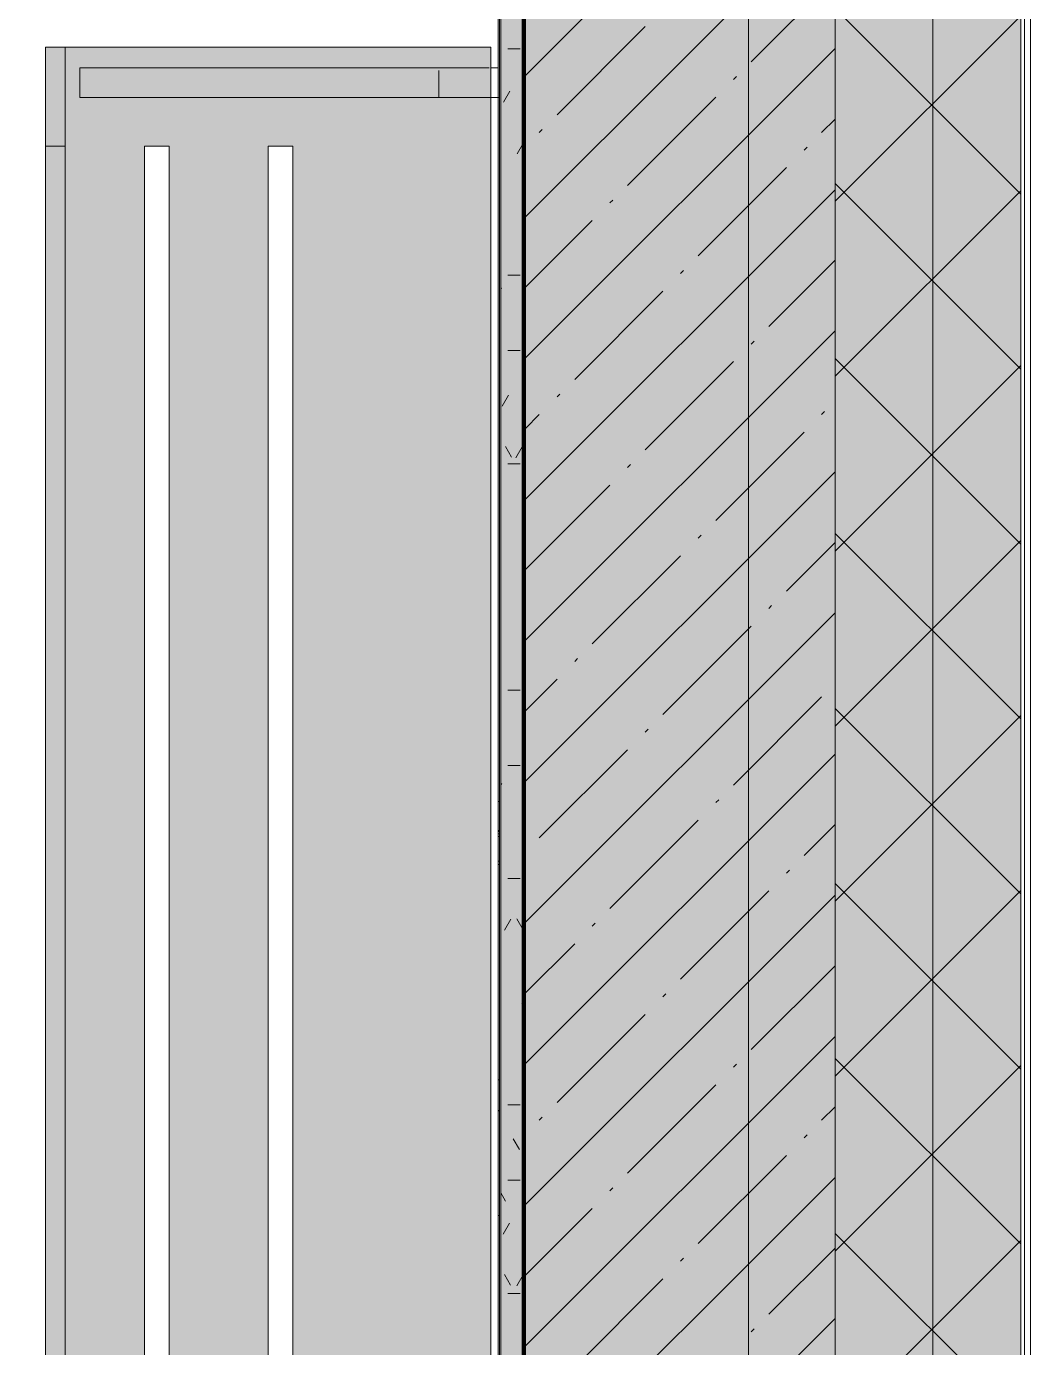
# Model space of a CAD drawing. Header units: millimetres. Extents: x -3817 to 677485, y -22715 to 103890.
# Drawn here: x 676502 to 677313, y 3417 to 4485 of the extents above; entities that cross this region are included whole.
import ezdxf

# ---------------------------------------------------------------- set-up
doc = ezdxf.new("R2010")
doc.units = ezdxf.units.MM
doc.layers.add('PDF _Геометрия', color=7, linetype='Continuous', true_color=0x1d1d1d)
doc.layers.add('PDF _Сплошная заливка', color=7, linetype='Continuous', true_color=0xffffff)

msp = doc.modelspace()

# ---------------------------------------------------------------- hatches: boundary and pattern name
at = {"layer": 'PDF _Сплошная заливка', "transparency": 33554559}
h = msp.add_hatch(color=256, dxfattribs=at)
h.paths.add_polyline_path([(677155.5, 1625.9), (677305.5, 1625.9), (677305.5, 9575.9), (677155.5, 9575.9), (677155.5, 1775.9)], flags=0)
h.paths.add_polyline_path([(677155.5, 10775.9), (677305.5, 10775.9), (677305.5, 12695.9), (677155.5, 12695.9), (677155.5, 11170.7)], flags=0)
h.paths.add_polyline_path([(677155.5, 14995.9), (677305.5, 14995.9), (677305.5, 23275.9), (677155.5, 23275.9), (677155.5, 15280.9)], flags=0)
at = {"layer": 'PDF _Сплошная заливка', "true_color": 0xeae6de, "transparency": 33554559}
h = msp.add_hatch(color=254, dxfattribs=at)
h.paths.add_polyline_path([(676517.6, 2397.7), (676877.5, 2397.7), (676877.5, 4468), (676517.6, 4468), (676517.6, 2950.4)], flags=0)
h.paths.add_polyline_path([(676617.6, 2477.7), (676597.6, 2477.7), (676597.6, 4388), (676617.6, 4388), (676617.6, 2950.4)], flags=0)
h.paths.add_polyline_path([(676697.6, 2477.7), (676697.6, 4388), (676717.6, 4388), (676717.6, 2477.7)], flags=0)

# ---------------------------------------------------------------- linework, layer by layer
at = {"layer": 'PDF _Геометрия', "color": 9, "lineweight": 9, "true_color": 0xc0c0c0}
for points in [[(676935.5, 12235.9), (676935.5, 10775.9), (676905.6, 10775.9), (676905.6, 10755.9), (677103.5, 10755.9), (677103.5, 10775.9), (676955.5, 10775.9), (677155.5, 10775.9), (677313.5, 10775.9), (677313.5, 9575.9), (677155.5, 9575.9), (677155.5, 1775.9), (676905.5, 1775.9), (675805.5, 1775.9), (675805.5, 2025.9), (676905.5, 2025.9), (676905.5, 9575.9), (676905.5, 2025.9), (676885.5, 2025.9), (661846.5, 2025.9), (661905.5, 2025.9)], [(676885.5, 9575.9), (676885.5, 2045.9), (661846.5, 2045.9)], [(676883.5, 3404), (676883.5, 3417.8), (676883.5, 3431.5), (676883.5, 3445.1), (676883.5, 3458.8), (676883.5, 3472.7), (676883.5, 3486.8), (676883.5, 3501.2), (676883.5, 3515.7), (676883.5, 3530.1), (676883.5, 3544.1), (676883.5, 3557.7), (676883.5, 3570.4), (676883.5, 3582.2), (676883.5, 3593.4), (676883.5, 3603.9), (676883.5, 3614.2), (676883.5, 3624.4), (676883.5, 3634.7), (676883.5, 3645.3), (676883.5, 3656.3), (676883.5, 3668.1), (676883.5, 3680.5), (676883.5, 3693.4), (676883.5, 3706.2), (676883.5, 3718.7), (676883.5, 3730.5), (676883.5, 3741.7), (676883.5, 3752.5), (676883.5, 3763.3), (676883.5, 3774.5), (676883.5, 3786.2), (676883.5, 3798.7), (676883.5, 3811.9), (676883.5, 3825.6), (676883.5, 3839.8), (676883.5, 3854.3), (676883.5, 3869.1), (676883.5, 3884.2), (676883.5, 3899.6), (676883.5, 3915.5), (676883.5, 3932.1), (676883.5, 3949.5), (676883.5, 3967.9), (676883.5, 3987.3), (676883.5, 4008), (676883.5, 4030.2), (676883.5, 4054.2), (676883.5, 4080.4), (676883.5, 4109), (676883.5, 4140.4), (676883.5, 4174.8), (676883.5, 4212.6), (676883.5, 4326.6), (676883.5, 4431.1), (676883.5, 4526.3)], [(676884.5, 4526.3), (676884.5, 4431.1), (676884.5, 4326.6), (676884.5, 4212.6), (676884.5, 4174.8), (676884.5, 4140.4), (676884.5, 4109), (676884.5, 4080.4), (676884.5, 4054.2), (676884.5, 4030.2), (676884.5, 4008), (676884.5, 3987.3), (676884.5, 3967.9), (676884.5, 3949.5), (676884.5, 3932.1), (676884.5, 3915.5), (676884.5, 3899.6), (676884.5, 3884.2), (676884.5, 3869.1), (676884.5, 3854.3), (676884.5, 3839.8), (676884.5, 3825.6), (676884.5, 3811.9), (676884.5, 3798.7), (676884.5, 3786.2), (676884.5, 3774.5), (676884.5, 3763.3), (676884.5, 3752.5), (676884.5, 3741.7), (676884.5, 3730.5), (676884.5, 3718.7), (676884.5, 3706.2), (676884.5, 3693.4), (676884.5, 3680.5), (676884.5, 3668.1), (676884.5, 3656.3), (676884.5, 3645.3), (676884.5, 3634.7), (676884.5, 3624.4), (676884.5, 3614.2), (676884.5, 3603.9), (676884.5, 3593.4), (676884.5, 3582.2), (676884.5, 3570.4), (676884.5, 3557.7), (676884.5, 3544.1), (676884.5, 3530.1), (676884.5, 3515.7), (676884.5, 3501.2), (676884.5, 3486.8), (676884.5, 3472.7), (676884.5, 3458.8), (676884.5, 3445.1), (676884.5, 3431.5), (676884.5, 3417.8), (676884.5, 3404)], [(676883.5, 4495.7), (676883.5, 4459), (676883.5, 4425.6), (676883.5, 4396.1), (676883.5, 4413.1), (676883.5, 4428.4), (676883.5, 4442.3), (676883.5, 4455), (676883.5, 4466.7), (676883.5, 4477.5), (676883.5, 4487.7)], [(676884.5, 4487.7), (676884.5, 4477.5), (676884.5, 4466.7), (676884.5, 4455), (676884.5, 4442.3), (676884.5, 4428.4), (676884.5, 4413.1), (676884.5, 4396.1), (676884.5, 4425.6), (676884.5, 4459), (676884.5, 4495.7)], [(676883.5, 4486), (676883.5, 4470.8), (676883.5, 4451.3), (676883.5, 4426.6), (676883.5, 4396.1), (676883.5, 4383), (676883.5, 4365.3), (676883.5, 4345), (676883.5, 4323.6), (676883.5, 4302.7), (676883.5, 4283), (676883.5, 4264.1), (676883.5, 4246), (676883.5, 4228.3), (676883.5, 4210.9), (676883.5, 4193.6), (676883.5, 4176.3), (676883.5, 4158.9), (676883.5, 4141.7), (676883.5, 4124.7), (676883.5, 4108), (676883.5, 4091.6), (676883.5, 4075.8), (676883.5, 4060.3), (676883.5, 4045.3), (676883.5, 4030.4), (676883.5, 4015.7), (676883.5, 4001), (676883.5, 3986.1), (676883.5, 3971), (676883.5, 3955.6), (676883.5, 3939.9), (676883.5, 3923.9), (676883.5, 3907.8), (676883.5, 3891.4), (676883.5, 3875), (676883.5, 3858.4)], [(676884.5, 3858.4), (676884.5, 3875), (676884.5, 3891.4), (676884.5, 3907.8), (676884.5, 3923.9), (676884.5, 3939.9), (676884.5, 3955.6), (676884.5, 3971), (676884.5, 3986.1), (676884.5, 4001), (676884.5, 4015.7), (676884.5, 4030.4), (676884.5, 4045.3), (676884.5, 4060.3), (676884.5, 4075.8), (676884.5, 4091.6), (676884.5, 4108), (676884.5, 4124.7), (676884.5, 4141.7), (676884.5, 4158.9), (676884.5, 4176.3), (676884.5, 4193.6), (676884.5, 4210.9), (676884.5, 4228.3), (676884.5, 4246), (676884.5, 4264.1), (676884.5, 4283), (676884.5, 4302.7), (676884.5, 4323.6), (676884.5, 4345), (676884.5, 4365.3), (676884.5, 4383), (676884.5, 4396.1), (676884.5, 4426.6), (676884.5, 4451.3), (676884.5, 4470.8), (676884.5, 4486)], [(676883.5, 4473.1), (676883.5, 4470.7), (676883.5, 4468), (676883.5, 4464.9), (676883.5, 4461.3), (676883.5, 4457.5), (676883.5, 4453.3), (676883.5, 4448.9), (676883.5, 4444.2), (676883.5, 4439.4), (676883.5, 4434.5), (676883.5, 4429.6), (676883.5, 4424.8), (676883.5, 4420.2), (676883.5, 4415.7), (676883.5, 4411.4), (676883.5, 4407.3), (676883.5, 4403.4), (676883.5, 4399.6), (676883.5, 4395.9), (676883.5, 4392.4), (676883.5, 4388.9), (676883.5, 4385.5), (676883.5, 4382.2), (676883.5, 4379), (676883.5, 4376), (676883.5, 4373.2), (676883.5, 4370.8)], [(676883.5, 4366.8), (676883.5, 4369), (676883.5, 4371.5), (676883.5, 4374.3), (676883.5, 4377.4), (676883.5, 4380.5), (676883.5, 4383.8), (676883.5, 4387.1), (676883.5, 4390.6), (676883.5, 4394.2), (676883.5, 4397.9), (676883.5, 4401.8), (676883.5, 4405.9), (676883.5, 4410.2), (676883.5, 4414.7), (676883.5, 4419.3), (676883.5, 4424.2), (676883.5, 4429.1), (676883.5, 4434), (676883.5, 4438.9), (676883.5, 4443.6), (676883.5, 4448.1), (676883.5, 4452.3), (676883.5, 4456.2), (676883.5, 4459.8), (676883.5, 4463), (676883.5, 4465.9), (676883.5, 4468.3)], [(676884.5, 4370.8), (676884.5, 4373.2), (676884.5, 4376), (676884.5, 4379), (676884.5, 4382.2), (676884.5, 4385.5), (676884.5, 4388.9), (676884.5, 4392.4), (676884.5, 4395.9), (676884.5, 4399.6), (676884.5, 4403.4), (676884.5, 4407.3), (676884.5, 4411.4), (676884.5, 4415.7), (676884.5, 4420.2), (676884.5, 4424.8), (676884.5, 4429.6), (676884.5, 4434.5), (676884.5, 4439.4), (676884.5, 4444.2), (676884.5, 4448.9), (676884.5, 4453.3), (676884.5, 4457.5), (676884.5, 4461.3), (676884.5, 4464.9), (676884.5, 4468), (676884.5, 4470.7), (676884.5, 4473.1)], [(676884.5, 4468.3), (676884.5, 4465.9), (676884.5, 4463), (676884.5, 4459.8), (676884.5, 4456.2), (676884.5, 4452.3), (676884.5, 4448.1), (676884.5, 4443.6), (676884.5, 4438.9), (676884.5, 4434), (676884.5, 4429.1), (676884.5, 4424.2), (676884.5, 4419.3), (676884.5, 4414.7), (676884.5, 4410.2), (676884.5, 4405.9), (676884.5, 4401.8), (676884.5, 4397.9), (676884.5, 4394.2), (676884.5, 4390.6), (676884.5, 4387.1), (676884.5, 4383.8), (676884.5, 4380.5), (676884.5, 4377.4), (676884.5, 4374.3), (676884.5, 4371.5), (676884.5, 4369), (676884.5, 4366.8)], [(676883.5, 4355.8), (676883.5, 4362), (676883.5, 4365.4), (676883.5, 4368), (676883.5, 4370.6), (676883.5, 4373.2), (676883.5, 4376.1), (676883.5, 4379.2), (676883.5, 4382.3), (676883.5, 4385.4), (676883.5, 4388.4), (676883.5, 4391.3), (676883.5, 4394.2), (676883.5, 4397), (676883.5, 4399.8), (676883.5, 4402.5), (676883.5, 4405.3), (676883.5, 4408.1), (676883.5, 4410.8), (676883.5, 4413.5), (676883.5, 4416.2), (676883.5, 4418.8), (676883.5, 4421.3), (676883.5, 4423.7), (676883.5, 4426.1), (676883.5, 4428.4), (676883.5, 4430.7), (676883.5, 4432.9), (676883.5, 4435.1), (676883.5, 4437.3), (676883.5, 4439.5), (676883.5, 4441.7), (676883.5, 4443.9), (676883.5, 4446.1), (676883.5, 4448.3), (676883.5, 4450.6), (676883.5, 4452.8), (676883.5, 4455.1), (676883.5, 4457.3), (676883.5, 4459.4)], [(676884.5, 4459.4), (676884.5, 4457.3), (676884.5, 4455.1), (676884.5, 4452.8), (676884.5, 4450.6), (676884.5, 4448.3), (676884.5, 4446.1), (676884.5, 4443.9), (676884.5, 4441.7), (676884.5, 4439.5), (676884.5, 4437.3), (676884.5, 4435.1), (676884.5, 4432.9), (676884.5, 4430.7), (676884.5, 4428.4), (676884.5, 4426.1), (676884.5, 4423.7), (676884.5, 4421.3), (676884.5, 4418.8), (676884.5, 4416.2), (676884.5, 4413.5), (676884.5, 4410.8), (676884.5, 4408.1), (676884.5, 4405.3), (676884.5, 4402.5), (676884.5, 4399.8), (676884.5, 4397), (676884.5, 4394.2), (676884.5, 4391.3), (676884.5, 4388.4), (676884.5, 4385.4), (676884.5, 4382.3), (676884.5, 4379.2), (676884.5, 4376.1), (676884.5, 4373.2), (676884.5, 4370.6), (676884.5, 4368), (676884.5, 4365.4), (676884.5, 4362), (676884.5, 4355.8)], [(676883.5, 4429.3), (676883.5, 4427.1), (676883.5, 4424.9), (676883.5, 4422.6), (676883.5, 4420.2), (676883.5, 4417.8), (676883.5, 4415.3), (676883.5, 4412.8), (676883.5, 4410.2), (676883.5, 4407.6), (676883.5, 4404.9), (676883.5, 4402.3), (676883.5, 4399.7), (676883.5, 4397.1), (676883.5, 4394.4), (676883.5, 4391.7), (676883.5, 4388.8), (676883.5, 4385.9), (676883.5, 4383), (676883.5, 4380.1), (676883.5, 4377.4), (676883.5, 4374.9), (676883.5, 4372.4), (676883.5, 4369.8), (676883.5, 4366.4), (676883.5, 4359.8)], [(676884.5, 4359.8), (676884.5, 4366.4), (676884.5, 4369.8), (676884.5, 4372.4), (676884.5, 4374.9), (676884.5, 4377.4), (676884.5, 4380.1), (676884.5, 4383), (676884.5, 4385.9), (676884.5, 4388.8), (676884.5, 4391.7), (676884.5, 4394.4), (676884.5, 4397.1), (676884.5, 4399.7), (676884.5, 4402.3), (676884.5, 4404.9), (676884.5, 4407.6), (676884.5, 4410.2), (676884.5, 4412.8), (676884.5, 4415.3), (676884.5, 4417.8), (676884.5, 4420.2), (676884.5, 4422.6), (676884.5, 4424.9), (676884.5, 4427.1), (676884.5, 4429.3)], [(676883.5, 4359.1), (676883.5, 4355.3), (676883.5, 4352.5)], [(676884.5, 4352.5), (676884.5, 4355.3), (676884.5, 4359.1)], [(676883.5, 4349.4), (676883.5, 4351.8), (676883.5, 4355.2)], [(676884.5, 4355.2), (676884.5, 4351.8), (676884.5, 4349.4)], [(676883.5, 4314.8), (676883.5, 4312.3), (676883.5, 4307.2), (676883.5, 4300.1), (676883.5, 4291.5), (676883.5, 4281.9), (676883.5, 4271.8), (676883.5, 4261.3), (676883.5, 4250.8), (676883.5, 4240.4), (676883.5, 4230.4), (676883.5, 4221.1), (676883.5, 4212.9), (676883.5, 4206), (676883.5, 4200.2), (676883.5, 4195.3), (676883.5, 4190.7), (676883.5, 4185.9), (676883.5, 4180.8), (676883.5, 4175.6), (676883.5, 4170.3), (676883.5, 4165.3), (676883.5, 4160.6), (676883.5, 4156.3), (676883.5, 4152.5), (676883.5, 4149.3), (676883.5, 4146.7)], [(676883.5, 4303.3), (676883.5, 4311.3), (676883.5, 4314.6)], [(676884.5, 4146.7), (676884.5, 4149.3), (676884.5, 4152.5), (676884.5, 4156.3), (676884.5, 4160.6), (676884.5, 4165.3), (676884.5, 4170.3), (676884.5, 4175.6), (676884.5, 4180.8), (676884.5, 4185.9), (676884.5, 4190.7), (676884.5, 4195.3), (676884.5, 4200.2), (676884.5, 4206), (676884.5, 4212.9), (676884.5, 4221.1), (676884.5, 4230.4), (676884.5, 4240.4), (676884.5, 4250.8), (676884.5, 4261.3), (676884.5, 4271.8), (676884.5, 4281.9), (676884.5, 4291.5), (676884.5, 4300.1), (676884.5, 4307.2), (676884.5, 4312.3), (676884.5, 4314.8)], [(676884.5, 4314.6), (676884.5, 4311.3), (676884.5, 4303.3)], [(676883.5, 4145.6), (676883.5, 4148.2), (676883.5, 4151.4), (676883.5, 4155.1), (676883.5, 4159.4), (676883.5, 4164.1), (676883.5, 4169.2), (676883.5, 4174.4), (676883.5, 4179.7), (676883.5, 4184.8), (676883.5, 4189.5), (676883.5, 4194.2), (676883.5, 4199.1), (676883.5, 4204.8), (676883.5, 4211.8), (676883.5, 4220), (676883.5, 4229.2), (676883.5, 4239.2), (676883.5, 4249.6), (676883.5, 4260.2), (676883.5, 4270.6), (676883.5, 4280.8), (676883.5, 4290.4), (676883.5, 4299), (676883.5, 4306.1), (676883.5, 4311.1), (676883.5, 4313.6)], [(676883.5, 4313.5), (676883.5, 4310.1), (676883.5, 4302.1)], [(676884.5, 4313.6), (676884.5, 4311.1), (676884.5, 4306.1), (676884.5, 4299), (676884.5, 4290.4), (676884.5, 4280.8), (676884.5, 4270.6), (676884.5, 4260.2), (676884.5, 4249.6), (676884.5, 4239.2), (676884.5, 4229.2), (676884.5, 4220), (676884.5, 4211.8), (676884.5, 4204.8), (676884.5, 4199.1), (676884.5, 4194.2), (676884.5, 4189.5), (676884.5, 4184.8), (676884.5, 4179.7), (676884.5, 4174.4), (676884.5, 4169.2), (676884.5, 4164.1), (676884.5, 4159.4), (676884.5, 4155.1), (676884.5, 4151.4), (676884.5, 4148.2), (676884.5, 4145.6)], [(676884.5, 4302.1), (676884.5, 4310.1), (676884.5, 4313.5)], [(676883.5, 4141.5), (676883.5, 4144.6), (676883.5, 4148.9), (676883.5, 4153.7), (676883.5, 4156.4), (676883.5, 4159.4), (676883.5, 4163.8), (676883.5, 4169.5), (676883.5, 4176), (676883.5, 4182.7), (676883.5, 4189.4), (676883.5, 4196.2), (676883.5, 4203), (676883.5, 4209.8), (676883.5, 4216.6), (676883.5, 4223.2), (676883.5, 4229.8), (676883.5, 4236.3), (676883.5, 4242.6), (676883.5, 4248.9), (676883.5, 4255.1), (676883.5, 4261.6), (676883.5, 4268.3), (676883.5, 4275.6), (676883.5, 4283.3), (676883.5, 4290.9), (676883.5, 4297.5), (676883.5, 4302.4)], [(676883.5, 4301.2), (676883.5, 4296.4), (676883.5, 4289.7), (676883.5, 4282.1), (676883.5, 4274.4), (676883.5, 4267.2), (676883.5, 4260.5), (676883.5, 4254), (676883.5, 4247.7), (676883.5, 4241.5), (676883.5, 4235.2), (676883.5, 4228.7), (676883.5, 4222.1), (676883.5, 4215.4), (676883.5, 4208.7), (676883.5, 4201.9), (676883.5, 4195.1), (676883.5, 4188.3), (676883.5, 4181.5), (676883.5, 4174.9), (676883.5, 4168.4), (676883.5, 4162.7), (676883.5, 4158.2), (676883.5, 4155.3), (676883.5, 4152.6), (676883.5, 4147.7), (676883.5, 4143.4), (676883.5, 4140.3)], [(676884.5, 4302.4), (676884.5, 4297.5), (676884.5, 4290.9), (676884.5, 4283.3), (676884.5, 4275.6), (676884.5, 4268.3), (676884.5, 4261.6), (676884.5, 4255.1), (676884.5, 4248.9), (676884.5, 4242.6), (676884.5, 4236.3), (676884.5, 4229.8), (676884.5, 4223.2), (676884.5, 4216.6), (676884.5, 4209.8), (676884.5, 4203), (676884.5, 4196.2), (676884.5, 4189.4), (676884.5, 4182.7), (676884.5, 4176), (676884.5, 4169.5), (676884.5, 4163.8), (676884.5, 4159.4), (676884.5, 4156.4), (676884.5, 4153.7), (676884.5, 4148.9), (676884.5, 4144.6), (676884.5, 4141.5)], [(676884.5, 4140.3), (676884.5, 4143.4), (676884.5, 4147.7), (676884.5, 4152.6), (676884.5, 4155.3), (676884.5, 4158.2), (676884.5, 4162.7), (676884.5, 4168.4), (676884.5, 4174.9), (676884.5, 4181.5), (676884.5, 4188.3), (676884.5, 4195.1), (676884.5, 4201.9), (676884.5, 4208.7), (676884.5, 4215.4), (676884.5, 4222.1), (676884.5, 4228.7), (676884.5, 4235.2), (676884.5, 4241.5), (676884.5, 4247.7), (676884.5, 4254), (676884.5, 4260.5), (676884.5, 4267.2), (676884.5, 4274.4), (676884.5, 4282.1), (676884.5, 4289.7), (676884.5, 4296.4), (676884.5, 4301.2)], [(676883.5, 4074.6), (676883.5, 4072.3), (676883.5, 4069.7), (676883.5, 4066.7), (676883.5, 4063.3), (676883.5, 4059.6), (676883.5, 4055.5), (676883.5, 4051.2), (676883.5, 4046.6), (676883.5, 4041.8), (676883.5, 4036.8), (676883.5, 4031.9), (676883.5, 4026.9), (676883.5, 4022.1), (676883.5, 4017.4), (676883.5, 4013), (676883.5, 4008.9), (676883.5, 4004.9), (676883.5, 4001.2), (676883.5, 3997.8), (676883.5, 3994.5), (676883.5, 3991.4), (676883.5, 3988.5), (676883.5, 3985.8), (676883.5, 3983.3), (676883.5, 3980.9)], [(676883.5, 3980.3), (676883.5, 3982.6), (676883.5, 3985.1), (676883.5, 3987.8), (676883.5, 3990.7), (676883.5, 3993.8), (676883.5, 3997.1), (676883.5, 4000.6), (676883.5, 4004.3), (676883.5, 4008.2), (676883.5, 4012.3), (676883.5, 4016.8), (676883.5, 4021.4), (676883.5, 4026.2), (676883.5, 4031.2), (676883.5, 4036.1), (676883.5, 4041.1), (676883.5, 4045.9), (676883.5, 4050.5), (676883.5, 4054.9), (676883.5, 4058.9), (676883.5, 4062.6), (676883.5, 4066), (676883.5, 4069), (676883.5, 4071.6), (676883.5, 4073.9)], [(676884.5, 3980.9), (676884.5, 3983.3), (676884.5, 3985.8), (676884.5, 3988.5), (676884.5, 3991.4), (676884.5, 3994.5), (676884.5, 3997.8), (676884.5, 4001.2), (676884.5, 4004.9), (676884.5, 4008.9), (676884.5, 4013), (676884.5, 4017.4), (676884.5, 4022.1), (676884.5, 4026.9), (676884.5, 4031.9), (676884.5, 4036.8), (676884.5, 4041.8), (676884.5, 4046.6), (676884.5, 4051.2), (676884.5, 4055.5), (676884.5, 4059.6), (676884.5, 4063.3), (676884.5, 4066.7), (676884.5, 4069.7), (676884.5, 4072.3), (676884.5, 4074.6)], [(676884.5, 4073.9), (676884.5, 4071.6), (676884.5, 4069), (676884.5, 4066), (676884.5, 4062.6), (676884.5, 4058.9), (676884.5, 4054.9), (676884.5, 4050.5), (676884.5, 4045.9), (676884.5, 4041.1), (676884.5, 4036.1), (676884.5, 4031.2), (676884.5, 4026.2), (676884.5, 4021.4), (676884.5, 4016.8), (676884.5, 4012.3), (676884.5, 4008.2), (676884.5, 4004.3), (676884.5, 4000.6), (676884.5, 3997.1), (676884.5, 3993.8), (676884.5, 3990.7), (676884.5, 3987.8), (676884.5, 3985.1), (676884.5, 3982.6), (676884.5, 3980.3)], [(676883.5, 4015.3), (676883.5, 4017.4), (676883.5, 4019.6), (676883.5, 4021.8), (676883.5, 4023.9)], [(676883.5, 4023.3), (676883.5, 4021.1), (676883.5, 4019), (676883.5, 4016.8), (676883.5, 4014.6)], [(676884.5, 4023.9), (676884.5, 4021.8), (676884.5, 4019.6), (676884.5, 4017.4), (676884.5, 4015.3)], [(676884.5, 4014.6), (676884.5, 4016.8), (676884.5, 4019), (676884.5, 4021.1), (676884.5, 4023.3)], [(676883.5, 3995.1), (676883.5, 4003), (676883.5, 4006.7), (676883.5, 4009.1)], [(676883.5, 4008.4), (676883.5, 4006), (676883.5, 4002.3), (676883.5, 3994.5)], [(676884.5, 4009.1), (676884.5, 4006.7), (676884.5, 4003), (676884.5, 3995.1)], [(676884.5, 3994.5), (676884.5, 4002.3), (676884.5, 4006), (676884.5, 4008.4)], [(676883.5, 3980.1), (676883.5, 3982.4), (676883.5, 3985.3), (676883.5, 3989.2), (676883.5, 3994.3)], [(676883.5, 3993.6), (676883.5, 3988.6), (676883.5, 3984.6), (676883.5, 3981.7), (676883.5, 3979.5)], [(676884.5, 3994.3), (676884.5, 3989.2), (676884.5, 3985.3), (676884.5, 3982.4), (676884.5, 3980.1)], [(676884.5, 3979.5), (676884.5, 3981.7), (676884.5, 3984.6), (676884.5, 3988.6), (676884.5, 3993.6)], [(676883.5, 3914.6), (676883.5, 3912.3), (676883.5, 3909.6), (676883.5, 3906.6), (676883.5, 3903.2), (676883.5, 3899.5), (676883.5, 3895.5), (676883.5, 3891.1), (676883.5, 3886.5), (676883.5, 3881.7), (676883.5, 3876.8), (676883.5, 3871.8), (676883.5, 3866.9), (676883.5, 3862), (676883.5, 3857.4), (676883.5, 3853), (676883.5, 3848.8), (676883.5, 3844.9), (676883.5, 3841.2), (676883.5, 3837.7), (676883.5, 3834.4), (676883.5, 3831.4), (676883.5, 3828.5), (676883.5, 3825.7), (676883.5, 3823.2), (676883.5, 3820.9), (676883.5, 3818.8), (676883.5, 3816.9), (676883.5, 3815.3), (676883.5, 3814.1), (676883.5, 3813.1), (676883.5, 3812.5), (676883.5, 3812), (676883.5, 3811.7), (676883.5, 3811.5), (676883.5, 3811.4), (676883.5, 3811.2), (676883.5, 3811), (676883.5, 3810.8), (676883.5, 3810.6), (676883.5, 3810.4), (676883.5, 3810.3), (676883.5, 3810.2)], [(676883.5, 3809.4), (676883.5, 3809.4), (676883.5, 3809.6), (676883.5, 3809.8), (676883.5, 3810), (676883.5, 3810.2), (676883.5, 3810.4), (676883.5, 3810.5), (676883.5, 3810.7), (676883.5, 3810.9), (676883.5, 3811.2), (676883.5, 3811.6), (676883.5, 3812.3), (676883.5, 3813.2), (676883.5, 3814.5), (676883.5, 3816.1), (676883.5, 3817.9), (676883.5, 3820), (676883.5, 3822.4), (676883.5, 3824.9), (676883.5, 3827.6), (676883.5, 3830.5), (676883.5, 3833.6), (676883.5, 3836.8), (676883.5, 3840.3), (676883.5, 3844), (676883.5, 3847.9), (676883.5, 3852.1), (676883.5, 3856.5), (676883.5, 3861.2), (676883.5, 3866), (676883.5, 3870.9), (676883.5, 3875.9), (676883.5, 3880.8), (676883.5, 3885.7), (676883.5, 3890.3), (676883.5, 3894.6), (676883.5, 3898.7), (676883.5, 3902.4), (676883.5, 3905.7), (676883.5, 3908.8), (676883.5, 3911.4), (676883.5, 3913.7)], [(676883.5, 3911.7), (676883.5, 3909.4), (676883.5, 3906.7), (676883.5, 3903.7), (676883.5, 3900.3), (676883.5, 3896.6), (676883.5, 3892.6), (676883.5, 3888.2), (676883.5, 3883.6), (676883.5, 3878.8), (676883.5, 3873.9), (676883.5, 3868.9), (676883.5, 3864), (676883.5, 3859.1), (676883.5, 3854.5), (676883.5, 3850.1), (676883.5, 3845.9), (676883.5, 3842), (676883.5, 3838.3), (676883.5, 3834.8), (676883.5, 3831.5), (676883.5, 3828.5), (676883.5, 3825.6), (676883.5, 3822.9), (676883.5, 3820.3), (676883.5, 3818), (676883.5, 3815.9), (676883.5, 3814), (676883.5, 3812.5), (676883.5, 3811.2), (676883.5, 3810.2), (676883.5, 3809.6), (676883.5, 3809.1), (676883.5, 3808.8), (676883.5, 3808.7), (676883.5, 3808.5), (676883.5, 3808.4), (676883.5, 3808.2), (676883.5, 3807.9), (676883.5, 3807.7), (676883.5, 3807.5), (676883.5, 3807.4), (676883.5, 3807.4)], [(676883.5, 3805.3), (676883.5, 3805.3), (676883.5, 3805.5), (676883.5, 3805.6), (676883.5, 3805.9), (676883.5, 3806.1), (676883.5, 3806.3), (676883.5, 3806.4), (676883.5, 3806.6), (676883.5, 3806.8), (676883.5, 3807), (676883.5, 3807.5), (676883.5, 3808.2), (676883.5, 3809.1), (676883.5, 3810.4), (676883.5, 3811.9), (676883.5, 3813.8), (676883.5, 3815.9), (676883.5, 3818.2), (676883.5, 3820.8), (676883.5, 3823.5), (676883.5, 3826.4), (676883.5, 3829.5), (676883.5, 3832.7), (676883.5, 3836.2), (676883.5, 3839.9), (676883.5, 3843.8), (676883.5, 3848), (676883.5, 3852.4), (676883.5, 3857.1), (676883.5, 3861.9), (676883.5, 3866.8), (676883.5, 3871.8), (676883.5, 3876.7), (676883.5, 3881.5), (676883.5, 3886.2), (676883.5, 3890.5), (676883.5, 3894.5), (676883.5, 3898.3), (676883.5, 3901.6), (676883.5, 3904.7), (676883.5, 3907.3), (676883.5, 3909.6)], [(676884.5, 3810.2), (676884.5, 3810.3), (676884.5, 3810.4), (676884.5, 3810.6), (676884.5, 3810.8), (676884.5, 3811), (676884.5, 3811.2), (676884.5, 3811.4), (676884.5, 3811.5), (676884.5, 3811.7), (676884.5, 3812), (676884.5, 3812.5), (676884.5, 3813.1), (676884.5, 3814.1), (676884.5, 3815.3), (676884.5, 3816.9), (676884.5, 3818.8), (676884.5, 3820.9), (676884.5, 3823.2), (676884.5, 3825.7), (676884.5, 3828.5), (676884.5, 3831.4), (676884.5, 3834.4), (676884.5, 3837.7), (676884.5, 3841.2), (676884.5, 3844.9), (676884.5, 3848.8), (676884.5, 3853), (676884.5, 3857.4), (676884.5, 3862), (676884.5, 3866.9), (676884.5, 3871.8), (676884.5, 3876.8), (676884.5, 3881.7), (676884.5, 3886.5), (676884.5, 3891.1), (676884.5, 3895.5), (676884.5, 3899.5), (676884.5, 3903.2), (676884.5, 3906.6), (676884.5, 3909.6), (676884.5, 3912.3), (676884.5, 3914.6)], [(676884.5, 3913.7), (676884.5, 3911.4), (676884.5, 3908.8), (676884.5, 3905.7), (676884.5, 3902.4), (676884.5, 3898.7), (676884.5, 3894.6), (676884.5, 3890.3), (676884.5, 3885.7), (676884.5, 3880.8), (676884.5, 3875.9), (676884.5, 3870.9), (676884.5, 3866), (676884.5, 3861.2), (676884.5, 3856.5), (676884.5, 3852.1), (676884.5, 3847.9), (676884.5, 3844), (676884.5, 3840.3), (676884.5, 3836.8), (676884.5, 3833.6), (676884.5, 3830.5), (676884.5, 3827.6), (676884.5, 3824.9), (676884.5, 3822.4), (676884.5, 3820), (676884.5, 3817.9), (676884.5, 3816.1), (676884.5, 3814.5), (676884.5, 3813.2), (676884.5, 3812.3), (676884.5, 3811.6), (676884.5, 3811.2), (676884.5, 3810.9), (676884.5, 3810.7), (676884.5, 3810.5), (676884.5, 3810.4), (676884.5, 3810.2), (676884.5, 3810), (676884.5, 3809.8), (676884.5, 3809.6), (676884.5, 3809.4), (676884.5, 3809.4)], [(676884.5, 3807.4), (676884.5, 3807.4), (676884.5, 3807.5), (676884.5, 3807.7), (676884.5, 3807.9), (676884.5, 3808.2), (676884.5, 3808.4), (676884.5, 3808.5), (676884.5, 3808.7), (676884.5, 3808.8), (676884.5, 3809.1), (676884.5, 3809.6), (676884.5, 3810.2), (676884.5, 3811.2), (676884.5, 3812.5), (676884.5, 3814), (676884.5, 3815.9), (676884.5, 3818), (676884.5, 3820.3), (676884.5, 3822.9), (676884.5, 3825.6), (676884.5, 3828.5), (676884.5, 3831.5), (676884.5, 3834.8), (676884.5, 3838.3), (676884.5, 3842), (676884.5, 3845.9), (676884.5, 3850.1), (676884.5, 3854.5), (676884.5, 3859.1), (676884.5, 3864), (676884.5, 3868.9), (676884.5, 3873.9), (676884.5, 3878.8), (676884.5, 3883.6), (676884.5, 3888.2), (676884.5, 3892.6), (676884.5, 3896.6), (676884.5, 3900.3), (676884.5, 3903.7), (676884.5, 3906.7), (676884.5, 3909.4), (676884.5, 3911.7)], [(676884.5, 3909.6), (676884.5, 3907.3), (676884.5, 3904.7), (676884.5, 3901.6), (676884.5, 3898.3), (676884.5, 3894.5), (676884.5, 3890.5), (676884.5, 3886.2), (676884.5, 3881.5), (676884.5, 3876.7), (676884.5, 3871.8), (676884.5, 3866.8), (676884.5, 3861.9), (676884.5, 3857.1), (676884.5, 3852.4), (676884.5, 3848), (676884.5, 3843.8), (676884.5, 3839.9), (676884.5, 3836.2), (676884.5, 3832.7), (676884.5, 3829.5), (676884.5, 3826.4), (676884.5, 3823.5), (676884.5, 3820.8), (676884.5, 3818.2), (676884.5, 3815.9), (676884.5, 3813.8), (676884.5, 3811.9), (676884.5, 3810.4), (676884.5, 3809.1), (676884.5, 3808.2), (676884.5, 3807.5), (676884.5, 3807), (676884.5, 3806.8), (676884.5, 3806.6), (676884.5, 3806.4), (676884.5, 3806.3), (676884.5, 3806.1), (676884.5, 3805.9), (676884.5, 3805.6), (676884.5, 3805.5), (676884.5, 3805.3), (676884.5, 3805.3)], [(676883.5, 3863.9), (676883.5, 3861.8), (676883.5, 3859.6), (676883.5, 3857.4), (676883.5, 3855.2), (676883.5, 3853.1), (676883.5, 3851.1), (676883.5, 3849), (676883.5, 3846.6), (676883.5, 3843), (676883.5, 3835.1), (676883.5, 3834.2), (676883.5, 3829.2), (676883.5, 3825.3), (676883.5, 3822.3), (676883.5, 3820.1), (676883.5, 3818.5), (676883.5, 3817.2), (676883.5, 3816.2), (676883.5, 3815.3), (676883.5, 3814.5), (676883.5, 3813.8), (676883.5, 3813.2), (676883.5, 3812.6), (676883.5, 3812.1), (676883.5, 3811.7), (676883.5, 3811.3), (676883.5, 3811), (676883.5, 3810.7), (676883.5, 3810.5), (676883.5, 3810.3), (676883.5, 3810.3), (676883.5, 3810.2), (676884.5, 3810.2), (676884.5, 3810.3), (676884.5, 3810.3), (676884.5, 3810.5), (676884.5, 3810.7), (676884.5, 3811), (676884.5, 3811.3), (676884.5, 3811.7), (676884.5, 3812.1), (676884.5, 3812.6), (676884.5, 3813.2), (676884.5, 3813.8), (676884.5, 3814.5), (676884.5, 3815.3), (676884.5, 3816.2), (676884.5, 3817.2), (676884.5, 3818.5), (676884.5, 3820.1), (676884.5, 3822.3), (676884.5, 3825.3), (676884.5, 3829.2), (676884.5, 3834.2), (676884.5, 3835.1), (676884.5, 3843), (676884.5, 3846.6), (676884.5, 3849), (676884.5, 3851.1), (676884.5, 3853.1), (676884.5, 3855.2), (676884.5, 3857.4), (676884.5, 3859.6), (676884.5, 3861.8), (676884.5, 3863.9)], [(676883.5, 3863), (676883.5, 3860.9), (676883.5, 3858.7), (676883.5, 3856.5), (676883.5, 3854.3), (676883.5, 3852.3), (676883.5, 3850.2), (676883.5, 3848.1), (676883.5, 3845.8), (676883.5, 3842.1), (676883.5, 3834.2), (676884.5, 3834.2), (676884.5, 3842.1), (676884.5, 3845.8), (676884.5, 3848.1), (676884.5, 3850.2), (676884.5, 3852.3), (676884.5, 3854.3), (676884.5, 3856.5), (676884.5, 3858.7), (676884.5, 3860.9), (676884.5, 3863)], [(676883.5, 3807.4), (676883.5, 3807.4), (676883.5, 3807.5), (676883.5, 3807.6), (676883.5, 3807.8), (676883.5, 3808.1), (676883.5, 3808.4), (676883.5, 3808.8), (676883.5, 3809.3), (676883.5, 3809.7), (676883.5, 3810.3), (676883.5, 3810.9), (676883.5, 3811.6), (676883.5, 3812.4), (676883.5, 3813.3), (676883.5, 3814.3), (676883.5, 3815.6), (676883.5, 3817.2), (676883.5, 3819.4), (676883.5, 3822.4), (676883.5, 3826.3), (676883.5, 3831.3), (676883.5, 3832.2), (676883.5, 3840.1), (676883.5, 3843.7), (676883.5, 3846.1), (676883.5, 3848.2), (676883.5, 3850.2), (676883.5, 3852.3), (676883.5, 3854.5), (676883.5, 3856.7), (676883.5, 3858.9), (676883.5, 3861)], [(676883.5, 3858.9), (676883.5, 3856.8), (676883.5, 3854.6), (676883.5, 3852.4), (676883.5, 3850.2), (676883.5, 3848.1), (676883.5, 3846.1), (676883.5, 3844), (676883.5, 3841.7), (676883.5, 3838), (676883.5, 3830.1), (676884.5, 3830.1), (676884.5, 3838), (676884.5, 3841.7), (676884.5, 3844), (676884.5, 3846.1), (676884.5, 3848.1), (676884.5, 3850.2), (676884.5, 3852.4), (676884.5, 3854.6), (676884.5, 3856.8), (676884.5, 3858.9)], [(676884.5, 3861), (676884.5, 3858.9), (676884.5, 3856.7), (676884.5, 3854.5), (676884.5, 3852.3), (676884.5, 3850.2), (676884.5, 3848.2), (676884.5, 3846.1), (676884.5, 3843.7), (676884.5, 3840.1), (676884.5, 3832.2), (676884.5, 3831.3), (676884.5, 3826.3), (676884.5, 3822.4), (676884.5, 3819.4), (676884.5, 3817.2), (676884.5, 3815.6), (676884.5, 3814.3), (676884.5, 3813.3), (676884.5, 3812.4), (676884.5, 3811.6), (676884.5, 3810.9), (676884.5, 3810.3), (676884.5, 3809.7), (676884.5, 3809.3), (676884.5, 3808.8), (676884.5, 3808.4), (676884.5, 3808.1), (676884.5, 3807.8), (676884.5, 3807.6), (676884.5, 3807.5), (676884.5, 3807.4), (676884.5, 3807.4)], [(676883.5, 3835.1), (676884.5, 3835.1)], [(676883.5, 3833.4), (676883.5, 3828.3), (676883.5, 3824.4), (676883.5, 3821.4), (676883.5, 3819.2), (676883.5, 3817.6), (676883.5, 3816.4), (676883.5, 3815.3), (676883.5, 3814.4), (676883.5, 3813.6), (676883.5, 3812.9), (676883.5, 3812.3), (676883.5, 3811.8), (676883.5, 3811.3), (676883.5, 3810.9), (676883.5, 3810.5), (676883.5, 3810.1), (676883.5, 3809.9), (676883.5, 3809.6), (676883.5, 3809.5), (676883.5, 3809.4), (676883.5, 3809.4)], [(676884.5, 3809.4), (676884.5, 3809.4), (676884.5, 3809.5), (676884.5, 3809.6), (676884.5, 3809.9), (676884.5, 3810.1), (676884.5, 3810.5), (676884.5, 3810.9), (676884.5, 3811.3), (676884.5, 3811.8), (676884.5, 3812.3), (676884.5, 3812.9), (676884.5, 3813.6), (676884.5, 3814.4), (676884.5, 3815.3), (676884.5, 3816.4), (676884.5, 3817.6), (676884.5, 3819.2), (676884.5, 3821.4), (676884.5, 3824.4), (676884.5, 3828.3), (676884.5, 3833.4)], [(676884.5, 3832.2), (676883.5, 3832.2)], [(676883.5, 3829.2), (676883.5, 3824.2), (676883.5, 3820.3), (676883.5, 3817.3), (676883.5, 3815.1), (676883.5, 3813.5), (676883.5, 3812.2), (676883.5, 3811.2), (676883.5, 3810.3), (676883.5, 3809.5), (676883.5, 3808.8), (676883.5, 3808.2), (676883.5, 3807.6), (676883.5, 3807.2), (676883.5, 3806.7), (676883.5, 3806.4), (676883.5, 3806), (676883.5, 3805.8), (676883.5, 3805.5), (676883.5, 3805.4), (676883.5, 3805.3), (676883.5, 3805.3)], [(676884.5, 3805.3), (676884.5, 3805.3), (676884.5, 3805.4), (676884.5, 3805.5), (676884.5, 3805.8), (676884.5, 3806), (676884.5, 3806.4), (676884.5, 3806.7), (676884.5, 3807.2), (676884.5, 3807.6), (676884.5, 3808.2), (676884.5, 3808.8), (676884.5, 3809.5), (676884.5, 3810.3), (676884.5, 3811.2), (676884.5, 3812.2), (676884.5, 3813.5), (676884.5, 3815.1), (676884.5, 3817.3), (676884.5, 3820.3), (676884.5, 3824.2), (676884.5, 3829.2)], [(676883.5, 3807.4), (676884.5, 3807.4)], [(676884.5, 3633.5), (676884.5, 3633.5), (676884.5, 3633.4), (676884.5, 3633.2), (676884.5, 3633), (676884.5, 3632.7), (676884.5, 3632.5), (676884.5, 3632.4), (676884.5, 3632.2), (676884.5, 3632.1), (676884.5, 3631.8), (676884.5, 3631.3), (676884.5, 3630.7), (676884.5, 3629.7), (676884.5, 3628.4), (676884.5, 3626.9), (676884.5, 3625), (676884.5, 3622.9), (676884.5, 3620.6), (676884.5, 3618), (676884.5, 3615.3), (676884.5, 3612.4), (676884.5, 3609.4), (676884.5, 3606.1), (676884.5, 3602.6), (676884.5, 3598.9), (676884.5, 3595), (676884.5, 3590.8), (676884.5, 3586.4), (676884.5, 3581.8), (676884.5, 3576.9), (676884.5, 3572), (676884.5, 3567), (676884.5, 3562.1), (676884.5, 3557.3), (676884.5, 3552.7), (676884.5, 3548.3), (676884.5, 3544.3), (676884.5, 3540.6), (676884.5, 3537.2), (676884.5, 3534.2), (676884.5, 3531.5), (676884.5, 3529.2), (676884.5, 3527.3), (676884.5, 3525.8), (676884.5, 3524.7), (676884.5, 3524), (676884.5, 3523.7), (676884.5, 3523.7), (676884.5, 3523.7), (676884.5, 3524.1), (676884.5, 3524.6), (676884.5, 3525.3), (676884.5, 3526.1), (676884.5, 3526.9), (676884.5, 3527.9), (676884.5, 3528.9), (676884.5, 3530), (676884.5, 3531.2), (676884.5, 3532.4), (676884.5, 3533.7), (676884.5, 3535), (676884.5, 3536.3), (676884.5, 3537.6), (676884.5, 3538.8), (676884.5, 3540), (676884.5, 3541.2), (676884.5, 3542.5), (676884.5, 3543.7), (676884.5, 3545.1), (676884.5, 3546.4), (676884.5, 3547.9), (676884.5, 3549.4), (676884.5, 3551), (676884.5, 3552.6), (676884.5, 3554.3), (676884.5, 3556), (676884.5, 3557.8), (676884.5, 3559.6), (676884.5, 3561.5), (676884.5, 3563.5), (676884.5, 3565.5), (676884.5, 3567.6), (676884.5, 3569.7), (676884.5, 3571.8), (676884.5, 3573.8), (676884.5, 3575.8), (676884.5, 3577.8), (676884.5, 3579.9), (676884.5, 3582), (676884.5, 3584.2), (676884.5, 3586.4), (676884.5, 3588.6), (676884.5, 3590.7), (676884.5, 3592.7), (676884.5, 3594.8), (676884.5, 3597.2), (676884.5, 3600.8), (676884.5, 3608.7), (676884.5, 3609.6), (676884.5, 3614.6), (676884.5, 3618.5), (676884.5, 3621.5), (676884.5, 3623.7), (676884.5, 3625.3), (676884.5, 3626.6), (676884.5, 3627.6), (676884.5, 3628.5), (676884.5, 3629.3), (676884.5, 3630), (676884.5, 3630.6), (676884.5, 3631.2), (676884.5, 3631.6), (676884.5, 3632.1), (676884.5, 3632.5), (676884.5, 3632.8), (676884.5, 3633.1), (676884.5, 3633.3), (676884.5, 3633.4), (676884.5, 3633.5), (676884.5, 3633.5), (676883.5, 3633.5), (676883.5, 3633.5), (676883.5, 3633.4), (676883.5, 3633.3), (676883.5, 3633.1), (676883.5, 3632.8), (676883.5, 3632.5), (676883.5, 3632.1), (676883.5, 3631.6), (676883.5, 3631.2), (676883.5, 3630.6), (676883.5, 3630), (676883.5, 3629.3), (676883.5, 3628.5), (676883.5, 3627.6), (676883.5, 3626.6), (676883.5, 3625.3), (676883.5, 3623.7), (676883.5, 3621.5), (676883.5, 3618.5), (676883.5, 3614.6), (676883.5, 3609.6), (676883.5, 3608.7), (676883.5, 3600.8), (676883.5, 3597.2), (676883.5, 3594.8), (676883.5, 3592.7), (676883.5, 3590.7), (676883.5, 3588.6), (676883.5, 3586.4), (676883.5, 3584.2), (676883.5, 3582), (676883.5, 3579.9), (676883.5, 3577.8), (676883.5, 3575.8), (676883.5, 3573.8), (676883.5, 3571.8), (676883.5, 3569.7), (676883.5, 3567.6), (676883.5, 3565.5), (676883.5, 3563.5), (676883.5, 3561.5), (676883.5, 3559.6), (676883.5, 3557.8), (676883.5, 3556), (676883.5, 3554.3), (676883.5, 3552.6), (676883.5, 3551), (676883.5, 3549.4), (676883.5, 3547.9), (676883.5, 3546.4), (676883.5, 3545.1), (676883.5, 3543.7), (676883.5, 3542.5), (676883.5, 3541.2), (676883.5, 3540), (676883.5, 3538.8), (676883.5, 3537.6), (676883.5, 3536.3), (676883.5, 3535), (676883.5, 3533.7), (676883.5, 3532.4), (676883.5, 3531.2), (676883.5, 3530), (676883.5, 3528.9), (676883.5, 3527.9), (676883.5, 3526.9), (676883.5, 3526.1), (676883.5, 3525.3), (676883.5, 3524.6), (676883.5, 3524.1), (676883.5, 3523.7), (676883.5, 3523.7), (676883.5, 3523.7), (676883.5, 3524), (676883.5, 3524.7), (676883.5, 3525.8), (676883.5, 3527.3), (676883.5, 3529.2), (676883.5, 3531.5), (676883.5, 3534.2), (676883.5, 3537.2), (676883.5, 3540.6), (676883.5, 3544.3), (676883.5, 3548.3), (676883.5, 3552.7), (676883.5, 3557.3), (676883.5, 3562.1), (676883.5, 3567), (676883.5, 3572), (676883.5, 3576.9), (676883.5, 3581.8), (676883.5, 3586.4), (676883.5, 3590.8), (676883.5, 3595), (676883.5, 3598.9), (676883.5, 3602.6), (676883.5, 3606.1), (676883.5, 3609.4), (676883.5, 3612.4), (676883.5, 3615.3), (676883.5, 3618), (676883.5, 3620.6), (676883.5, 3622.9), (676883.5, 3625), (676883.5, 3626.9), (676883.5, 3628.4), (676883.5, 3629.7), (676883.5, 3630.7), (676883.5, 3631.3), (676883.5, 3631.8), (676883.5, 3632.1), (676883.5, 3632.2), (676883.5, 3632.4), (676883.5, 3632.5), (676883.5, 3632.7), (676883.5, 3633), (676883.5, 3633.2), (676883.5, 3633.4), (676883.5, 3633.5), (676883.5, 3633.5)], [(676884.5, 3633.1), (676884.5, 3633.1), (676884.5, 3632.9), (676884.5, 3632.8), (676884.5, 3632.5), (676884.5, 3632.3), (676884.5, 3632.1), (676884.5, 3632), (676884.5, 3631.8), (676884.5, 3631.6), (676884.5, 3631.3), (676884.5, 3630.9), (676884.5, 3630.2), (676884.5, 3629.3), (676884.5, 3628), (676884.5, 3626.5), (676884.5, 3624.6), (676884.5, 3622.5), (676884.5, 3620.2), (676884.5, 3617.6), (676884.5, 3614.9), (676884.5, 3612), (676884.5, 3608.9), (676884.5, 3605.7), (676884.5, 3602.2), (676884.5, 3598.5), (676884.5, 3594.6), (676884.5, 3590.4), (676884.5, 3586), (676884.5, 3581.3), (676884.5, 3576.5), (676884.5, 3571.6), (676884.5, 3566.6), (676884.5, 3561.7), (676884.5, 3556.9), (676884.5, 3552.2), (676884.5, 3547.9), (676884.5, 3543.9), (676884.5, 3540.1), (676884.5, 3536.8), (676884.5, 3533.7), (676884.5, 3531.1), (676884.5, 3528.8), (676884.5, 3526.9), (676884.5, 3525.4), (676884.5, 3524.3), (676884.5, 3523.6), (676884.5, 3523.3), (676884.5, 3523.3), (676884.5, 3523.3), (676884.5, 3523.7), (676884.5, 3524.2), (676884.5, 3524.9), (676884.5, 3525.7), (676884.5, 3526.5), (676884.5, 3527.5), (676884.5, 3528.5), (676884.5, 3529.6), (676884.5, 3530.8), (676884.5, 3532), (676884.5, 3533.3), (676884.5, 3534.6), (676884.5, 3535.9), (676884.5, 3537.2), (676884.5, 3538.4), (676884.5, 3539.6), (676884.5, 3540.8), (676884.5, 3542.1), (676884.5, 3543.3), (676884.5, 3544.6), (676884.5, 3546), (676884.5, 3547.5), (676884.5, 3549), (676884.5, 3550.6), (676884.5, 3552.2), (676884.5, 3553.9), (676884.5, 3555.6), (676884.5, 3557.3), (676884.5, 3559.2), (676884.5, 3561.1), (676884.5, 3563.1), (676884.5, 3565.1), (676884.5, 3567.2), (676884.5, 3569.3), (676884.5, 3571.4), (676884.5, 3573.4), (676884.5, 3575.4), (676884.5, 3577.4), (676884.5, 3579.5), (676884.5, 3581.6), (676884.5, 3583.8), (676884.5, 3586), (676884.5, 3588.2), (676884.5, 3590.2), (676884.5, 3592.3), (676884.5, 3594.4), (676884.5, 3596.7), (676884.5, 3600.4), (676884.5, 3608.3), (676883.5, 3608.3), (676883.5, 3600.4), (676883.5, 3596.7), (676883.5, 3594.4), (676883.5, 3592.3), (676883.5, 3590.2), (676883.5, 3588.2), (676883.5, 3586), (676883.5, 3583.8), (676883.5, 3581.6), (676883.5, 3579.5), (676883.5, 3577.4), (676883.5, 3575.4), (676883.5, 3573.4), (676883.5, 3571.4), (676883.5, 3569.3), (676883.5, 3567.2), (676883.5, 3565.1), (676883.5, 3563.1), (676883.5, 3561.1), (676883.5, 3559.2), (676883.5, 3557.3), (676883.5, 3555.6), (676883.5, 3553.9), (676883.5, 3552.2), (676883.5, 3550.6), (676883.5, 3549), (676883.5, 3547.5), (676883.5, 3546), (676883.5, 3544.6), (676883.5, 3543.3), (676883.5, 3542.1), (676883.5, 3540.8), (676883.5, 3539.6), (676883.5, 3538.4), (676883.5, 3537.2), (676883.5, 3535.9), (676883.5, 3534.6), (676883.5, 3533.3), (676883.5, 3532), (676883.5, 3530.8), (676883.5, 3529.6), (676883.5, 3528.5), (676883.5, 3527.5), (676883.5, 3526.5), (676883.5, 3525.7), (676883.5, 3524.9), (676883.5, 3524.2), (676883.5, 3523.7), (676883.5, 3523.3), (676883.5, 3523.3), (676883.5, 3523.3), (676883.5, 3523.6), (676883.5, 3524.3), (676883.5, 3525.4), (676883.5, 3526.9), (676883.5, 3528.8), (676883.5, 3531.1), (676883.5, 3533.7), (676883.5, 3536.8), (676883.5, 3540.1), (676883.5, 3543.9), (676883.5, 3547.9), (676883.5, 3552.2), (676883.5, 3556.9), (676883.5, 3561.7), (676883.5, 3566.6), (676883.5, 3571.6), (676883.5, 3576.5), (676883.5, 3581.3), (676883.5, 3586), (676883.5, 3590.4), (676883.5, 3594.6), (676883.5, 3598.5), (676883.5, 3602.2), (676883.5, 3605.7), (676883.5, 3608.9), (676883.5, 3612), (676883.5, 3614.9), (676883.5, 3617.6), (676883.5, 3620.2), (676883.5, 3622.5), (676883.5, 3624.6), (676883.5, 3626.5), (676883.5, 3628), (676883.5, 3629.3), (676883.5, 3630.2), (676883.5, 3630.9), (676883.5, 3631.3), (676883.5, 3631.6), (676883.5, 3631.8), (676883.5, 3632), (676883.5, 3632.1), (676883.5, 3632.3), (676883.5, 3632.5), (676883.5, 3632.8), (676883.5, 3632.9), (676883.5, 3633.1), (676883.5, 3633.1)], [(676883.5, 3633.1), (676883.5, 3633.1), (676883.5, 3633), (676883.5, 3632.9), (676883.5, 3632.6), (676883.5, 3632.4), (676883.5, 3632), (676883.5, 3631.7), (676883.5, 3631.2), (676883.5, 3630.7), (676883.5, 3630.2), (676883.5, 3629.6), (676883.5, 3628.9), (676883.5, 3628.1), (676883.5, 3627.2), (676883.5, 3626.2), (676883.5, 3624.9), (676883.5, 3623.3), (676883.5, 3621.1), (676883.5, 3618.1), (676883.5, 3614.2), (676883.5, 3609.1)], [(676884.5, 3609.1), (676884.5, 3614.2), (676884.5, 3618.1), (676884.5, 3621.1), (676884.5, 3623.3), (676884.5, 3624.9), (676884.5, 3626.2), (676884.5, 3627.2), (676884.5, 3628.1), (676884.5, 3628.9), (676884.5, 3629.6), (676884.5, 3630.2), (676884.5, 3630.7), (676884.5, 3631.2), (676884.5, 3631.7), (676884.5, 3632), (676884.5, 3632.4), (676884.5, 3632.6), (676884.5, 3632.9), (676884.5, 3633), (676884.5, 3633.1), (676884.5, 3633.1)], [(676884.5, 3608.7), (676883.5, 3608.7)], [(676883.5, 3523.7), (676884.5, 3523.7)]]:
    msp.add_lwpolyline(points, dxfattribs=at)
at = {"layer": 'PDF _Геометрия', "color": 171, "lineweight": 70, "true_color": 0x8080ff}
msp.add_lwpolyline([(676904.5, 2045.9), (676904.5, 9596.6), (676903.5, 9596.6), (676903.5, 2045.9)], close=True, dxfattribs=at)
at = {"layer": 'PDF _Геометрия', "color": 9, "lineweight": 9, "true_color": 0xc0c0c0}
for points in [[(676905.5, 2045.9), (676905.5, 9596.6), (676904.5, 9596.6), (676904.5, 2045.9)], [(677155.5, 9575.9), (677155.5, 1775.9), (675805.5, 1775.9), (675805.5, 1617.9), (677155.5, 1617.9), (677308.5, 1617.9), (677313.5, 1617.9), (677313.5, 9575.9)], [(676884.5, 3858.4), (676884.5, 4650.4), (676883.5, 4650.4), (676883.5, 3858.4)]]:
    msp.add_lwpolyline(points, close=True, dxfattribs=at)
at = {"layer": 'PDF _Геометрия', "color": 7, "lineweight": 9}
for points in [[(677308.5, 9575.9), (677308.5, 1622.9), (677305.5, 1622.9), (677155.5, 1622.9), (675805.5, 1622.9)], [(677305.5, 9575.9), (677305.5, 1625.9), (677155.5, 1625.9), (675805.5, 1625.9)], [(675805.5, 1696.9), (677234.5, 1696.9), (677234.5, 9575.9)]]:
    msp.add_lwpolyline(points, dxfattribs=at)
at = {"layer": 'PDF _Геометрия', "color": 253, "lineweight": 9, "true_color": 0xaaaaaa}
msp.add_lwpolyline([(677085.5, -30.4), (677085.5, 2469.6), (677085.5, 4736.5)], dxfattribs=at)
at = {"layer": 'PDF _Геометрия', "lineweight": 9}
for points in [[(676905.5, 4445.1), (677155.5, 4695.1)], [(676905.5, 4331), (677155.5, 4581)], [(677087.7, 4456.2), (677155.5, 4524)], [(677305.5, 4349.3), (677155.5, 4499.3)], [(676930.9, 4413.5), (677002.2, 4484.7)], [(677155.5, 4343.5), (677305.5, 4493.5)], [(676905.5, 4217), (677155.5, 4467)], [(677073.5, 4442), (677075.8, 4444.3)], [(676987.9, 4356.4), (677059.2, 4427.7)], [(677144.7, 4399.2), (677155.5, 4409.9)], [(676916.6, 4399.2), (676919, 4401.6)], [(677130.5, 4384.9), (677132.9, 4387.3)], [(677044.9, 4299.4), (677116.2, 4370.7)], [(677305.5, 4207.9), (677155.5, 4357.9)], [(676905.5, 4102.9), (677155.5, 4352.9)], [(677155.5, 4202.1), (677305.5, 4352.1)], [(676973.7, 4342.2), (676976, 4344.5)], [(676905.5, 4274), (676959.4, 4327.9)], [(677102, 4242.4), (677155.5, 4295.9)], [(677030.7, 4285.1), (677033.1, 4287.5)], [(676945.2, 4199.6), (677016.4, 4270.9)], [(676905.5, 3988.9), (677155.5, 4238.9)], [(677087.7, 4228.1), (677090.1, 4230.5)], [(677002.2, 4142.6), (677073.5, 4213.9)], [(677305.5, 4066.5), (677155.5, 4216.5)], [(677155.5, 4060.7), (677305.5, 4210.7)], [(676930.9, 4185.4), (676933.3, 4187.7)], [(676905.5, 4159.9), (676916.6, 4171.1)], [(677144.7, 4171.1), (677147.1, 4173.5)], [(677059.2, 4085.6), (677130.5, 4156.8)], [(676905.5, 3874.8), (677155.5, 4124.8)], [(676987.9, 4128.3), (676990.3, 4130.7)], [(676905.5, 4045.9), (676973.7, 4114.1)], [(677044.9, 4071.3), (677047.3, 4073.7)], [(677305.5, 3925.1), (677155.5, 4075.1)], [(677155.5, 3919.3), (677305.5, 4069.3)], [(677116.2, 4028.5), (677155.5, 4067.8)], [(676959.4, 3985.8), (677030.7, 4057)], [(677102, 4014.3), (677104.3, 4016.7)], [(676905.5, 3760.8), (677155.5, 4010.8)], [(677016.4, 3928.7), (677087.7, 4000)], [(676945.2, 3971.5), (676947.5, 3973.9)], [(676905.5, 3931.8), (676930.9, 3957.3)], [(677073.5, 3871.7), (677144.7, 3943)], [(677305.5, 3783.7), (677155.5, 3933.7)], [(677155.5, 3777.9), (677305.5, 3927.9)], [(677002.2, 3914.5), (677004.5, 3916.9)], [(676916.6, 3829), (676987.9, 3900.2)], [(676905.5, 3646.7), (677155.5, 3896.7)], [(677059.2, 3857.5), (677061.6, 3859.8)], [(676973.7, 3771.9), (677044.9, 3843.2)], [(677130.5, 3814.7), (677155.5, 3839.7)], [(677116.2, 3800.4), (677118.6, 3802.8)], [(677305.5, 3642.2), (677155.5, 3792.2)], [(676905.5, 3532.7), (677155.5, 3782.7)], [(677030.7, 3714.9), (677102, 3786.2)], [(677155.5, 3636.4), (677305.5, 3786.4)], [(676959.4, 3757.7), (676961.8, 3760)], [(676905.5, 3703.7), (676945.2, 3743.4)], [(677087.7, 3657.9), (677155.5, 3725.6)], [(677016.4, 3700.6), (677018.8, 3703)], [(676930.9, 3615.1), (677002.2, 3686.4)], [(676905.5, 3418.6), (677155.5, 3668.6)], [(677073.5, 3643.6), (677075.8, 3646)], [(677305.5, 3500.8), (677155.5, 3650.8)], [(677155.5, 3495), (677305.5, 3645)], [(676987.9, 3558.1), (677059.2, 3629.4)], [(677144.7, 3600.9), (677155.5, 3611.6)], [(676916.6, 3600.9), (676919, 3603.2)], [(677130.5, 3586.6), (677132.9, 3589)], [(677044.9, 3501.1), (677116.2, 3572.3)], [(676905.5, 3304.6), (677155.5, 3554.6)], [(676973.7, 3543.8), (676976, 3546.2)], [(676905.5, 3475.6), (676959.4, 3529.6)], [(677305.5, 3359.4), (677155.5, 3509.4)], [(677155.5, 3353.6), (677305.5, 3503.6)], [(677102, 3444), (677155.5, 3497.5)], [(677030.7, 3486.8), (677033.1, 3489.2)], [(676945.2, 3401.3), (677016.4, 3472.5)], [(676905.5, 3190.5), (677155.5, 3440.5)], [(677087.7, 3429.8), (677090.1, 3432.1)]]:
    msp.add_lwpolyline(points, dxfattribs=at)
at = {"layer": 'PDF _Геометрия', "color": 8, "lineweight": 9, "true_color": 0x808080}
for points in [[(676517.6, 2397.7), (676877.5, 2397.7), (676877.5, 4468), (676517.6, 4468)], [(676517.6, 2397.7), (676517.6, 4468), (676877.5, 4468), (676877.5, 2397.7)], [(676517.6, 4468), (676533.6, 4468)], [(676617.6, 2477.7), (676597.6, 2477.7), (676597.6, 4388), (676617.6, 4388)], [(676617.6, 2477.7), (676617.6, 4388), (676597.6, 4388), (676597.6, 2477.7)], [(676717.6, 2477.7), (676697.6, 2477.7), (676697.6, 4388), (676717.6, 4388)], [(676717.6, 2477.7), (676717.6, 4388), (676697.6, 4388), (676697.6, 2477.7)]]:
    msp.add_lwpolyline(points, close=True, dxfattribs=at)
for points in [[(676517.6, 2398), (676517.6, 4468), (676517.6, 2398)], [(676877.5, 4451.4), (676883.7, 4451.4), (676877.5, 4451.4)], [(676885.5, 4427.4), (676885.5, 4451.4)], [(676877.5, 4427.4), (676883.8, 4427.4), (676877.5, 4427.4)], [(676517.6, 2478), (676517.6, 4388), (676517.6, 2478)]]:
    msp.add_lwpolyline(points, dxfattribs=at)
at = {"layer": 'PDF _Геометрия', "color": 253, "lineweight": 9, "true_color": 0xaba79f}
for points in [[(676533.6, 2398), (676533.6, 4468), (676533.6, 2398)], [(676533.6, 2478), (676533.6, 4388), (676533.6, 2478)]]:
    msp.add_lwpolyline(points, dxfattribs=at)
at = {"layer": 'PDF _Геометрия', "color": 253, "lineweight": 9, "true_color": 0x9b9b9b}
for points in [[(676891.1, 4466.7), (676901.1, 4466.7)], [(676892.7, 4432.4), (676887.7, 4423.7)], [(676903.8, 4390.8), (676898.8, 4382)], [(676905.5, 4360.9), (676903.3, 4364.7)], [(676891.1, 4283.8), (676901.1, 4283.8)], [(676886, 4272.7), (676885.5, 4273.7)], [(676891.1, 4222.8), (676901.1, 4222.8)], [(676891.6, 4186.7), (676886.6, 4177.9)], [(676894.2, 4136.6), (676889.2, 4145.3)], [(676902.8, 4145), (676897.7, 4136.3)], [(676891.1, 4131.4), (676901.1, 4131.4)], [(676891.1, 3948.5), (676901.1, 3948.5)], [(676891.1, 3887.5), (676901.1, 3887.5)], [(676886.4, 3872.9), (676885.5, 3871.3)], [(676891.1, 3796.1), (676901.1, 3796.1)], [(676893.5, 3763.2), (676888.5, 3754.5)], [(676903.5, 3754.8), (676898.4, 3763.5)], [(676905.5, 3690.4), (676902.5, 3695.5)], [(676891.1, 3613.2), (676901.1, 3613.2)], [(676900.5, 3577.1), (676895.5, 3585.8)], [(676891.1, 3552.3), (676901.1, 3552.3)], [(676889.3, 3535.5), (676885.5, 3542.1)], [(676892.4, 3517.5), (676887.4, 3508.8)], [(676893.4, 3467.4), (676888.4, 3476.1)], [(676903.6, 3475.8), (676898.5, 3467.1)], [(676891.1, 3460.8), (676901.1, 3460.8)]]:
    msp.add_lwpolyline(points, dxfattribs=at)
at = {"layer": 'PDF _Геометрия', "color": 253, "lineweight": 9, "true_color": 0xaba79f}
for points in [[(676835.5, 4451.4), (676545.5, 4451.4), (676876.2, 4451.4)], [(676545.5, 4451.4), (676545.5, 4427.4)], [(676835.5, 4427.4), (676877.5, 4427.4), (676545.5, 4427.4)]]:
    msp.add_lwpolyline(points, close=True, dxfattribs=at)
at = {"layer": 'PDF _Геометрия', "color": 254, "lineweight": 9, "true_color": 0xd5d3cf}
msp.add_lwpolyline([(676835.5, 4449.3), (676835.5, 4427.4), (676835.5, 4449.3)], dxfattribs=at)
at = {"layer": 'PDF _Геометрия', "color": 9, "lineweight": 9, "true_color": 0xbfbfbf}
msp.add_lwpolyline([(676885.5, 4427.4), (676885.5, 4451.4)], dxfattribs=at)
at = {"layer": 'PDF _Геометрия', "color": 254, "lineweight": 9, "true_color": 0xd5d3cf}
msp.add_lwpolyline([(676517.6, 4388), (676533.6, 4388)], close=True, dxfattribs=at)
at = {"layer": 'PDF _Сплошная заливка', "lineweight": 35, "transparency": 33554559}
for points in [[(676905.5, 2025.9), (676905.5, 9576.9), (676885.5, 2025.9), (676885.5, 9575.9)], [(677155.5, 1775.9), (677155.5, 9575.9), (676905.5, 1775.9), (676905.5, 9575.9)]]:
    msp.add_solid(points, dxfattribs=at)

doc.saveas('drawing.dxf')
